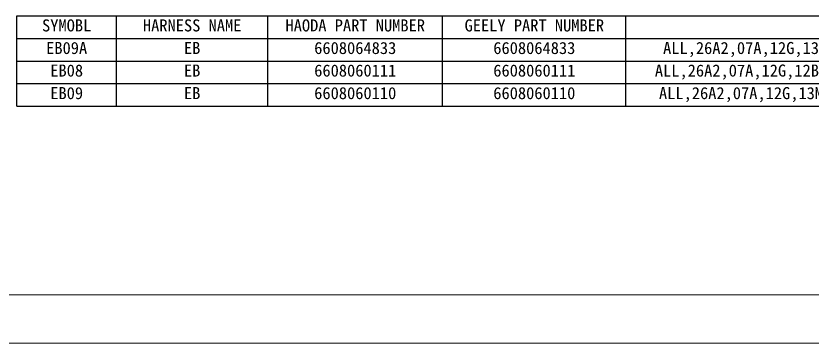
# Model space of a CAD drawing. Header units: inches. Extents: x 47316 to 59086, y 3141 to 11743.
# Drawn here: x 56519.7 to 56849.9, y 9458.1 to 9593.7 of the extents above; entities that cross this region are included whole.
import ezdxf
from ezdxf.enums import TextEntityAlignment as Align

# ---------------------------------------------------------------- set-up
doc = ezdxf.new("R2010")
doc.units = ezdxf.units.IN
doc.header["$MEASUREMENT"] = 0
doc.styles.add('COOL-仿宋', font='simfang.ttf')

msp = doc.modelspace()

# ---------------------------------------------------------------- linework, layer by layer
at = {"color": 0, "lineweight": -3}
for p, q in [((56520.06, 9556.28), (56520.06, 9593.71)), ((56520.06, 9593.71), (57108.44, 9593.71)), ((56561.39, 9556.28), (56561.39, 9593.71)), ((56624.17, 9556.28), (56624.17, 9593.71)), ((56696.69, 9556.28), (56696.69, 9593.71)), ((56772.72, 9556.28), (56772.72, 9593.71)), ((56520.06, 9584.35), (57108.44, 9584.35)), ((56520.06, 9575), (57108.44, 9575)), ((56520.06, 9565.64), (57108.44, 9565.64)), ((56520.06, 9556.28), (57108.44, 9556.28))]:
    msp.add_line(p, q, dxfattribs=at)
at = {"color": 0, "lineweight": 15}
for p, q in [((50267.93, 9478.08), (57367.93, 9478.08)), ((50247.93, 9458.08), (57387.93, 9458.08))]:
    msp.add_line(p, q, dxfattribs=at)

# ---------------------------------------------------------------- texts
at = {"color": 0, "lineweight": -3, "style": 'COOL-仿宋'}
for s, height, p in [('SYMOBL', 5.004, (56540.73, 9587.28)), ('HARNESS NAME', 5.0039, (56592.78, 9587.28)), ('HAODA PART NUMBER', 5.0039, (56660.43, 9587.28)), ('GEELY PART NUMBER', 5.0039, (56734.71, 9587.28)), ('EB09A', 5.004, (56540.73, 9577.92)), ('EB', 5.004, (56592.78, 9577.92)), ('6608064833', 5.004, (56660.43, 9577.92)), ('6608064833', 5.004, (56734.71, 9577.92)), ('ALL,26A2,07A,12G,13M,12B,27A,100A,-07A1,07A&100A', 5.0039, (56869.81, 9577.92)), ('EB08', 5.004, (56540.73, 9568.57)), ('EB', 5.004, (56592.78, 9568.57)), ('6608060111', 5.004, (56660.43, 9568.57)), ('6608060111', 5.004, (56734.71, 9568.57)), ('ALL,26A2,07A,12G,12B,27A,-07A1,07A-100A,-100A,-13M', 5.0039, (56869.81, 9568.57)), ('EB09', 5.004, (56540.73, 9559.21)), ('EB', 5.004, (56592.78, 9559.21)), ('6608060110', 5.004, (56660.43, 9559.21)), ('6608060110', 5.004, (56734.71, 9559.21)), ('ALL,26A2,07A,12G,13M,12B,27A,-07A1,07A-100A,-100A', 5.0039, (56869.81, 9559.21))]:
    msp.add_text(s, height=height, dxfattribs=at).set_placement(p, align=Align.CENTER)

doc.saveas('drawing.dxf')
